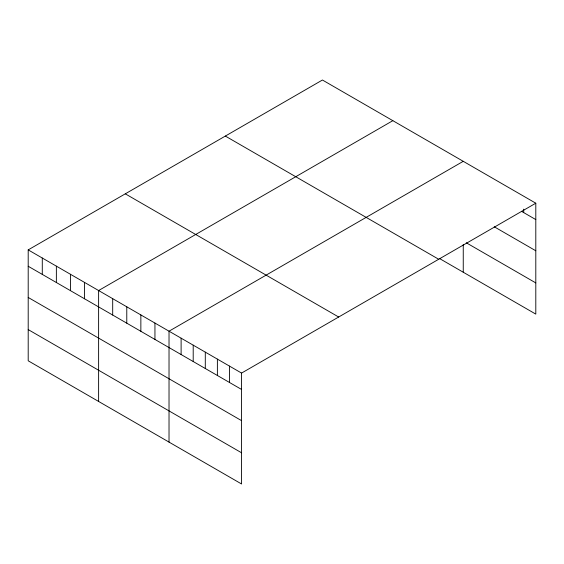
<?xml version="1.0" encoding="UTF-8"?>
<svg xmlns="http://www.w3.org/2000/svg" width="564" height="564" viewBox="0 0 564 564"><rect width="100%" height="100%" fill="white"/><g stroke="black" fill="none" stroke-linecap="round" stroke-linejoin="round"><path stroke-width="0.85" d="M28.2 249.887L241.568 373.079L241.568 483.982L28.2 360.798L28.2 249.887L322.432 80.017L535.8 203.202L535.8 314.113L439.532 258.538M392.84 120.668L98.615 290.538L98.615 401.448M463.255 161.318L169.024 331.195L169.024 442.098M241.568 373.079L535.8 203.202M521.439 211.288L535.8 219.579M494.24 226.777L535.8 250.776M466.273 242.774L535.8 282.916M225.332 136.072L438.707 259.264M125.293 193.833L338.668 317.017M28.2 266.257L241.568 389.449M28.2 297.454L241.568 420.645M28.2 329.595L241.568 452.786M523.709 209.152L523.709 212.6M463.255 244.501L463.255 272.229M229.477 366.099L229.477 382.47M217.387 359.113L217.387 375.49M205.296 352.133L205.296 368.504M193.205 345.154L193.205 361.524M181.114 338.174L181.114 354.544M154.945 323.059L154.945 339.436M140.859 314.931L140.859 331.301M126.78 306.802L126.78 323.172M112.694 298.673L112.694 315.043M84.529 282.409L84.529 298.779M70.451 274.28L70.451 290.65M56.365 266.152L56.365 282.522M42.286 258.016L42.286 274.393"/></g></svg>
